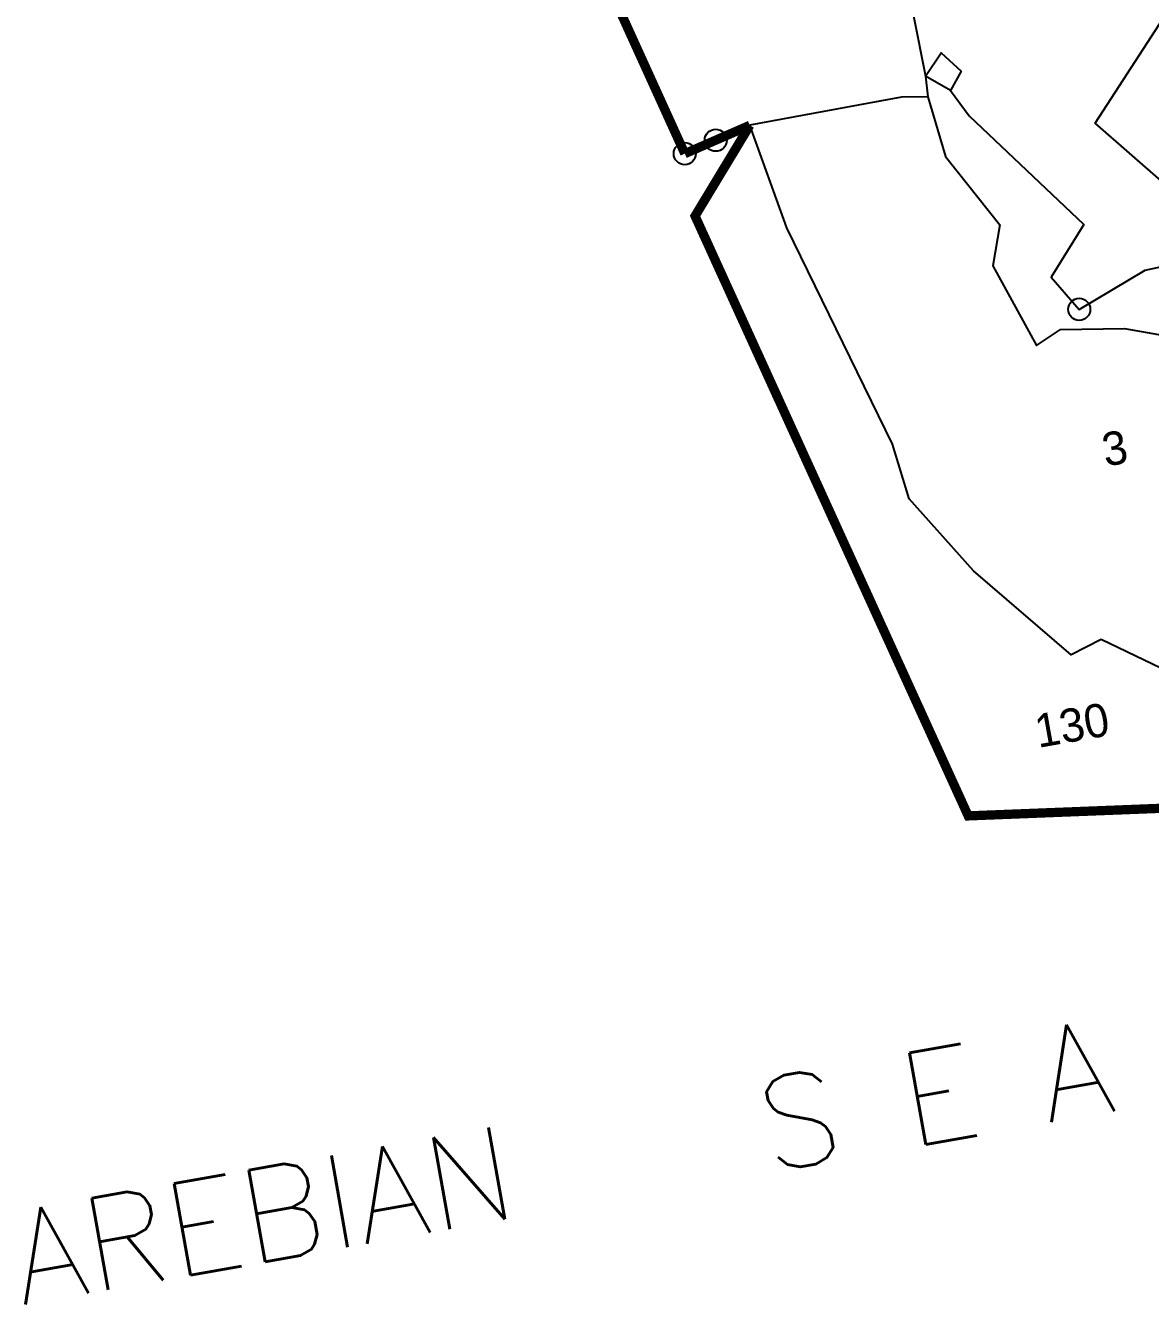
# Model space of a CAD drawing. Header units: metres. Extents: x 300606 to 304594, y 1962321 to 1965467.
# Drawn here: x 300606 to 301088, y 1963710 to 1964257 of the extents above; entities that cross this region are included whole.
import ezdxf

# ---------------------------------------------------------------- set-up
doc = ezdxf.new("R2010")
doc.units = ezdxf.units.M
for name, color, linetype in [('POLY_PARCEL', 6, 'Continuous'), ('SYM_STONE', 1, 'Continuous'), ('TEXT_MAPOUT', 7, 'Continuous'), ('TEXT_PARCEL', 7, 'Continuous'), ('V_BOUND_LINE', 7, 'Continuous')]:
    doc.layers.add(name, color=color, linetype=linetype)
doc.styles.get("Standard").update_dxf_attribs({"font": 'simplex.shx'})
doc.styles.add('TEXT_MAP', font='')
doc.styles.get('TEXT_MAP').set_extended_font_data('Kruti Dev 050')

# ---------------------------------------------------------------- blocks, each defined once
blk = doc.blocks.new('STONE')
blk.add_circle((0, 0), 0.851)

msp = doc.modelspace()

# ---------------------------------------------------------------- linework, layer by layer
at = {"layer": 'POLY_PARCEL'}
for points in [[(301002.18, 1964229.31), (301010.11, 1964218.44), (301059.15, 1964172), (301045.16, 1964149.44), (301057.2, 1964135.69), (301085.42, 1964152.39), (301120.06, 1964160.04), (301124.79, 1964167.18), (301122.98, 1964177.34), (301108.09, 1964176.8), (301064.03, 1964215.42), (301132.79, 1964321.44), (301132.08, 1964328.8), (301122.82, 1964337.05), (301103.91, 1964338.78), (301065.08, 1964324.4), (301027, 1964302.35), (301003.98, 1964317.14)], [(301003.98, 1964317.14), (300983.62, 1964300.04), (301003.33, 1964276.87), (300997.27, 1964267.1), (300986.31, 1964261.26), (300991.48, 1964235.51)], [(300991.48, 1964235.51), (300998.13, 1964245.38), (301006.71, 1964237.61), (301002.18, 1964229.31)], [(301002.18, 1964229.31), (300991.48, 1964235.51)], [(300991.48, 1964235.51), (300992.45, 1964226.69)], [(300992.45, 1964226.69), (300981.09, 1964226.47), (300916.24, 1964214.43)], [(300992.45, 1964226.69), (301000, 1964201.06), (301023.17, 1964171.91), (301020.3, 1964154.31), (301038.96, 1964120.17), (301049.13, 1964127.07), (301076.65, 1964127.46), (301111.34, 1964121.33), (301150.37, 1964107.58), (301170.06, 1964112.59)], [(301066.55, 1963994.48), (301053.71, 1963987.86), (301011.96, 1964023.87), (300984.39, 1964054.67), (300977.29, 1964078.07), (300932.14, 1964170.52), (300916.24, 1964214.43)], [(301129.67, 1963950.12), (301121.5, 1963950.51), (301114.06, 1963971.64), (301066.55, 1963994.48)]]:
    msp.add_lwpolyline(points, dxfattribs=at)
at = {"layer": 'V_BOUND_LINE', "const_width": 3.97}
for points in [[(300888.41, 1964202.31), (300857.83, 1964269.57), (300816.01, 1964351.57)], [(300916.24, 1964214.43), (300888.41, 1964202.31)], [(300916.24, 1964214.43), (300892.8, 1964175.63), (301009.7, 1963918.95), (301137.99, 1963923.99)]]:
    msp.add_lwpolyline(points, dxfattribs=at)

# ---------------------------------------------------------------- block references
at = {"layer": 'SYM_STONE', "ltscale": 10, "xscale": 5.554095735581755, "yscale": 5.554095735581755, "zscale": 5.554095735581755, "rotation": 10.0692412541097}
for p in [(300901.64, 1964208.07), (300888.41, 1964202.31), (301057.2, 1964135.69)]:
    msp.add_blockref('STONE', p, dxfattribs=at)

# ---------------------------------------------------------------- texts
at = {"layer": 'TEXT_MAPOUT'}
msp.add_text('AREBIAN   S E A', height=39.836, rotation=10.0692, dxfattribs=at).set_placement((300604.57, 1963709.61))
at = {"layer": 'TEXT_PARCEL', "style": 'TEXT_MAP'}
for s, height, p in [('3', 14.28, (301068.41, 1964068.36)), ('130', 14.282, (301039.63, 1963948))]:
    msp.add_text(s, height=height, rotation=10.0692, dxfattribs=at).set_placement(p)

doc.saveas('drawing.dxf')
